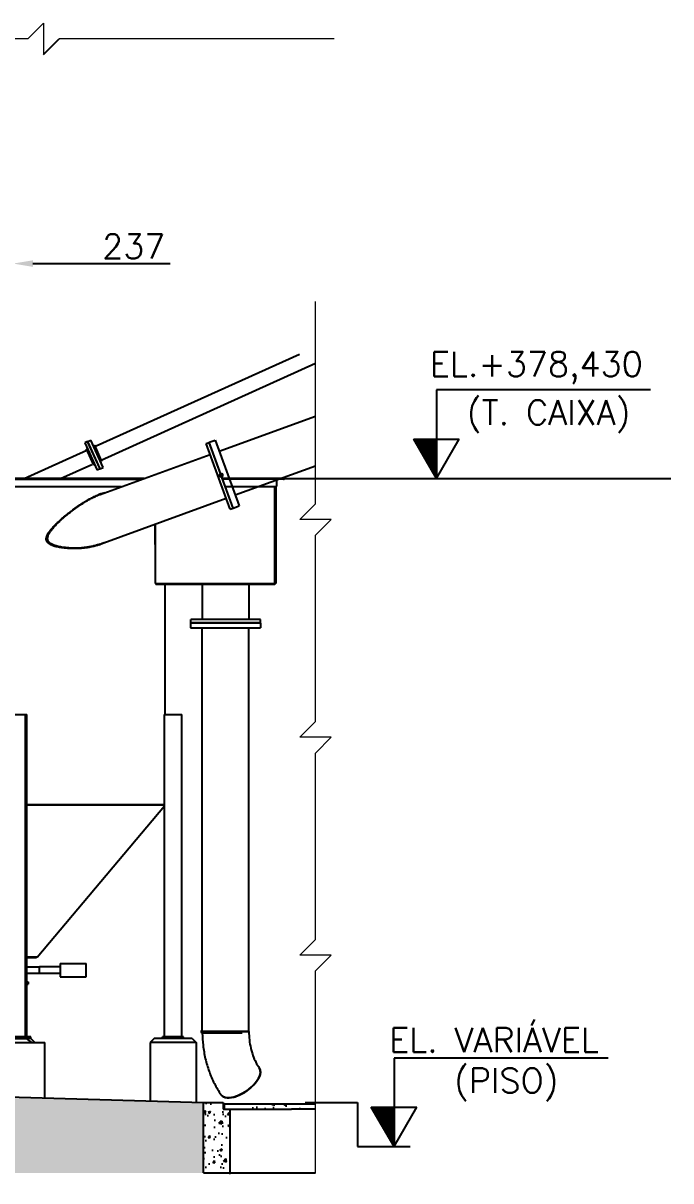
# Model space of a CAD drawing. Header units: metres. Extents: x 0 to 63075, y 0 to 44550.
# Drawn here: x 40800 to 45739, y 28698 to 37523 of the extents above; entities that cross this region are included whole.
import ezdxf
from ezdxf.enums import TextEntityAlignment as Align

# ---------------------------------------------------------------- set-up
doc = ezdxf.new("R2010")
doc.units = ezdxf.units.M
doc.header["$LTSCALE"] = 75
for name, color, linetype in [('GSB', 7, 'Continuous'), ('SDM', 7, 'Continuous'), ('SL1', 8, 'Continuous')]:
    doc.layers.add(name, color=color, linetype=linetype)
doc.styles.add('R100', font='simplex.shx', dxfattribs={"height": 2.5})
doc.styles.add('ROMANS', font='ROMANS.SHX')
doc.dimstyles.new('75___1-75', dxfattribs={"dimscale": 75, "dimtxt": 2.5, "dimasz": 2, "dimexe": 1.5, "dimexo": 1, "dimgap": 0.5, "dimtad": 1, "dimdec": 0, "dimzin": 12, "dimtxsty": 'ROMANS', "dimcen": 0, "dimclrd": 256, "dimclre": 256, "dimclrt": 3, "dimazin": 3, "dimtfac": 1, "dimtdec": 0, "dimtmove": 0, "dimatfit": 0, "dimfxl": 1, "dimlwd": -1, "dimlwe": -1, "dimarcsym": 0})
pattern_1 = [(50, (-7395.08, -26595.17), (182.18467, -15.9391), [19.05, -209.55]), (355, (-7395.08, -26595.17), (-35.2434, 191.05685), [15.24, -167.6406]), (100.45144, (-7379.9, -26596.5), (146.94125, 175.11775), [16.19, -178.09024]), (46.1842, (-7395.08, -26544.37), (271.079, -42.0423), [28.575, -314.325]), (96.63556, (-7372.5, -26547.87), (237.4041, 247.4261), [24.285, -267.1356]), (351.18415, (-7395.08, -26544.37), (237.4041, 247.4261), [22.86, -251.4597]), (21, (-7369.68, -26557.07), (151.6144, -102.2652), [19.05, -209.55]), (326, (-7369.68, -26557.07), (61.802, 184.188), [15.24, -167.64]), (71.45144, (-7357.05, -26565.6), (213.4164, 81.9228), [16.19, -178.0899]), (37.5, (-7395.08, -26595.17), (3.0886, 84.55504), [0, -165.608, 0, -170.18, 0, -168.275]), (7.5, (-7395.08, -26595.17), (66.81966, 100.18057), [0, -97.028, 0, -161.798, 0, -64.135]), (327.5, (-7451.72, -26595.17), (135.5906, -5.72874), [0, -63.5, 0, -198.12, 0, -262.89]), (317.5, (-7477.12, -26595.17), (148.12918, 25.4265), [0, -82.55, 0, -131.572, 0, -186.69])]

# ---------------------------------------------------------------- blocks, each defined once
blk = doc.blocks.new('A$C9d969d0d')
at = {"layer": 'SL1'}
h = blk.add_hatch(dxfattribs=at)
h.set_pattern_fill('AR-CONC', color=256)
h.set_pattern_definition(pattern_1)
h.paths.add_polyline_path([(18108.1, 59.9), (23032.9, 59.9), (23032.9, 597.3), (18108.1, 742.8)])
h = blk.add_hatch(dxfattribs=at)
h.set_pattern_fill('AR-CONC', color=256)
h.set_pattern_definition(pattern_1)
h.paths.add_polyline_path([(23887.1, 586.3), (23704.3, 586.3), (23201.3, 586.3), (23201.3, 547.3), (23232.9, 547.3), (23704.3, 547.3), (23887.1, 547.3)])
h.paths.add_polyline_path([(23201.3, 0), (23232.9, 0), (23232.9, 547.3), (23201.3, 547.3)])
h.paths.add_polyline_path([(23032.9, 59.9), (23201.3, 59.9), (23201.3, 547.3), (23182.9, 547.3), (23182.9, 597.3), (23032.9, 597.3)])
at = {"layer": 'SL1', "extrusion": (2.28848e-17, 1, 0)}
for p, q in [((22213.3, 5602.3), (23763.6, 6302.9)), ((22251.7, 5494.3), (23887.1, 6233.4)), ((23151.5, 5562.9), (23887.1, 5830.7)), ((21665, 5354.6), (22142.4, 5570.3)), ((22149.2, 5636.1), (22127.6, 5626.3)), ((22127.6, 5626.3), (22221.7, 5418)), ((22146.8, 5583.6), (22138.2, 5579.7)), ((22138.2, 5579.7), (22193.8, 5456.8)), ((22243.4, 5427.8), (22149.2, 5636.1)), ((22150.7, 5636.8), (22172.4, 5646.6)), ((22244.8, 5428.5), (22150.7, 5636.8)), ((22266.5, 5438.3), (22172.4, 5646.6)), ((22191.7, 5603.9), (22200.3, 5607.8)), ((22200.3, 5607.8), (22255.9, 5484.9)), ((23053.9, 5621.8), (23076.4, 5630)), ((23236.2, 5120.9), (23053.9, 5621.8)), ((23076.4, 5630.2), (23121.1, 5646.5)), ((23258.8, 5128.9), (23076.4, 5630.2)), ((23258.7, 5129.1), (23076.4, 5630)), ((23121.1, 5646.5), (23303.6, 5145.2)), ((22243.4, 5232.4), (23084.2, 5538.4)), ((22247.3, 5481), (22255.9, 5484.9)), ((21942.5, 5354.6), (22180.8, 5462.3)), ((22202.4, 5460.7), (22193.8, 5456.8)), ((22243.4, 5427.8), (22221.7, 5418)), ((22244.8, 5428.5), (22266.5, 5438.3)), ((23273.1, 5228.8), (23887.1, 5452.2)), ((22579, 5354.6), (20359.8, 5354.6)), ((20365.8, 5348.2), (22561.6, 5348.2)), ((23648.6, 5354.6), (23176.7, 5354.6)), ((23642.6, 5348.2), (23179, 5348.2)), ((23591.5, 5297.1), (23591.5, 5341.9)), ((23591.5, 5297.1), (23591.5, 5341.9)), ((23642.6, 5348.2), (23642.6, 5348.2)), ((23648.6, 5354.6), (23648.6, 5354.6)), ((23648.6, 5354.2), (23648.6, 5354.6)), ((23648.6, 5354.2), (23648.6, 5354.6)), ((22404.6, 5291.1), (20422.9, 5291.1)), ((23585.5, 5291.1), (23199.8, 5291.1)), ((23577.2, 4554.6), (23577.2, 5291.1)), ((23585.1, 5291.1), (23585.1, 4554.6)), ((22243.4, 4854), (23205.8, 5204.3)), ((23236.2, 5120.9), (23258.7, 5129.1)), ((23258.8, 5128.9), (23303.6, 5145.2)), ((22665, 5007.4), (22665, 4554.6)), ((22665, 4852.4), (22665, 5007.4)), ((22665, 4554.6), (23577.2, 4554.6)), ((22668, 4554.6), (22668, 4546.6)), ((23577.1, 4546.6), (22668, 4546.6)), ((22739.3, 3554.6), (22739.3, 4546.6)), ((23023.5, 4546.6), (23023.5, 4278.6)), ((23379.1, 4546.6), (23379.1, 4278.6)), ((23577.1, 4554.6), (23577.1, 4546.6)), ((23577.2, 4554.6), (23585.1, 4554.6)), ((23468, 4252), (22934.6, 4252)), ((22934.6, 4252), (22934.6, 4217)), ((23201.3, 4278.6), (22934.8, 4278.6)), ((22934.8, 4254.6), (22934.8, 4278.6)), ((23201.3, 4254.6), (22934.8, 4254.6)), ((23467.8, 4278.6), (23201.3, 4278.6)), ((23467.8, 4254.6), (23201.3, 4254.6)), ((23467.8, 4254.6), (23467.8, 4278.6)), ((23468, 4252), (23468, 4217)), ((22934.6, 4217), (23468, 4217)), ((23023.5, 1151), (23023.5, 4215.4)), ((23379.1, 1138.3), (23379.1, 4215.4)), ((21496.3, 3554.6), (21666.3, 3554.6)), ((21666.3, 3554.6), (21676.4, 3554.6)), ((21676.4, 3554.6), (21684.8, 3554.6)), ((21676.4, 1097.1), (21676.4, 3554.6)), ((21684.8, 1097.1), (21684.8, 3554.6)), ((21684.8, 1097.1), (21684.8, 3554.6)), ((22734.6, 3554.6), (22867.6, 3554.6)), ((22734.6, 1097.1), (22734.6, 3554.6)), ((22867.6, 3554.6), (22867.6, 3554.6)), ((22867.6, 1097.1), (22867.6, 3554.6)), ((22867.6, 1097.1), (22867.6, 3554.6)), ((21684.8, 2870.2), (22734.6, 2870.2)), ((22734.6, 2864.1), (21684.8, 2864.1)), ((21765.2, 1704.1), (22734.6, 2859.4)), ((22731.3, 2870.2), (22734.6, 2867.4)), ((21765.2, 1704.1), (21684.8, 1704.1)), ((21757.9, 1700.7), (21684.8, 1700.7)), ((21757.9, 1700.7), (21757.9, 1704.1)), ((21684.8, 1631.8), (21781.3, 1631.8)), ((21781.3, 1580.8), (21781.3, 1631.8)), ((21938.3, 1631.3), (21781.3, 1631.3)), ((21938.3, 1657.3), (21938.3, 1555.3)), ((21938.3, 1657.3), (22138.3, 1657.3)), ((22138.3, 1555.3), (22138.3, 1657.3)), ((21781.3, 1580.8), (21684.8, 1580.8)), ((21684.8, 1516.1), (21695.6, 1516.1)), ((21695.6, 1516.1), (21695.6, 1500.2)), ((21938.3, 1581.3), (21781.3, 1581.3)), ((21938.3, 1555.3), (22138.3, 1555.3)), ((21684.8, 1500.2), (21695.6, 1500.2)), ((21318.3, 1084.6), (21679.8, 1084.6)), ((21716.3, 1097.1), (21446.3, 1097.1)), ((21716.3, 1084.6), (21446.3, 1084.6)), ((21716.3, 1084.6), (21446.3, 1084.6)), ((21716.3, 1084.6), (21679.8, 1084.6)), ((21679.8, 1084.6), (21720.7, 1054.6)), ((21716.3, 1084.6), (21716.3, 1097.1)), ((21716.3, 1097.1), (21716.3, 1097.1)), ((21716.3, 1084.6), (21716.3, 1097.1)), ((21716.3, 1084.6), (21746.3, 1054.6)), ((21716.3, 1084.6), (21716.3, 1084.6)), ((21716.3, 1084.6), (21746.3, 1054.6)), ((21716.3, 1084.6), (21716.3, 1084.6)), ((21716.3, 1084.6), (21716.3, 1084.6)), ((21716.3, 1084.6), (21746.3, 1054.6)), ((21716.3, 1084.6), (21746.3, 1054.6)), ((21716.3, 1084.6), (21716.3, 1084.6)), ((21716.3, 1084.6), (21716.3, 1084.6)), ((22656.1, 1084.6), (22626.1, 1054.6)), ((22946.1, 1084.6), (22656.1, 1084.6)), ((22721.1, 1084.6), (22721.1, 1097.1)), ((22881.1, 1097.1), (22721.1, 1097.1)), ((22881.1, 1084.6), (22721.1, 1084.6)), ((22881.1, 1084.6), (22721.1, 1084.6)), ((22881.1, 1084.6), (22881.1, 1097.1)), ((22881.1, 1084.6), (22881.1, 1097.1)), ((22881.1, 1097.1), (22881.1, 1097.1)), ((22946.1, 1084.6), (22946.1, 1084.6)), ((22946.1, 1084.6), (22976.1, 1054.6)), ((22946.1, 1084.6), (22976.1, 1054.6)), ((23379.1, 1138.3), (23023.5, 1138.3)), ((23379.1, 1138.3), (23023.5, 1138.3)), ((23023.5, 1138.3), (23379.1, 1138.3)), ((23379.1, 1138.3), (23379.1, 1138.3)), ((23379.1, 1138.3), (23379.1, 1138.3)), ((21287.8, 1054.6), (21823.7, 1054.6)), ((21823.7, 633), (21823.7, 1054.6)), ((22626.1, 1054.6), (22626.1, 609.3)), ((22976.1, 1054.6), (22626.1, 1054.6)), ((22976.1, 1054.6), (22976.1, 1054.6)), ((22976.1, 1054.6), (22976.1, 599)), ((23457.5, 862), (23457.4, 862)), ((23457.4, 862), (23457.4, 862)), ((18108.1, 742.8), (23032.9, 597.3)), ((23167.1, 656.6), (23167.1, 656.7)), ((23167.1, 656.7), (23167.1, 656.7)), ((23032.9, 597.3), (23182.9, 597.3)), ((23032.9, 59.9), (23032.9, 597.3)), ((23182.9, 597.3), (23182.9, 547.3)), ((23182.9, 547.3), (23704.3, 547.3)), ((23192.9, 547.3), (23192.9, 586.3)), ((23192.9, 586.3), (23704.3, 586.3)), ((23232.9, 547.3), (23232.9, 59.9)), ((23704.3, 586.3), (23887.1, 586.3)), ((23887.1, 547.3), (23704.3, 547.3))]:
    blk.add_line(p, q, dxfattribs=at)
at = {"layer": 'SL1'}
blk.add_line((23032.9, 59.9), (23887.1, 59.9), dxfattribs=at)
at = {"layer": 'SL1', "const_width": 19.8}
blk.add_lwpolyline([(23157.5, 5379.6, 1), (23177.7, 5379.6, 1)], format="xyb", close=True, dxfattribs=at)
at = {"layer": 'SL1'}
for centre in [(23585.5, 5297.1), (23585.5, 5297.1), (23642.6, 5354.2), (23642.6, 5354.2)]:
    blk.add_arc(centre, 6, 270, 360, dxfattribs=at)
at = {"layer": 'SL1', "extrusion": (-4.63029e-17, 2.00439e-30, -1)}
for start, end in [(0, 90), (0, 0.59733), (12.46146, 13.4523)]:
    blk.add_arc((-23597.8, 5341.9), 6.35, start, end, dxfattribs=at)
at = {"layer": 'SL1'}
for start_param, end_param in [(-0.000014, 3.141569), (0, 3.141593), (0, 3.141581)]:
    blk.add_ellipse((23312.3, 759.3), major_axis=(-145.2, -102.7), ratio=0.5, start_param=start_param, end_param=end_param, dxfattribs=at)
at = {"layer": 'SL1', "extrusion": (-6.20556e-17, 8.77602e-17, -1)}
blk.add_ellipse((23312.3, 759.3), major_axis=(145.2, 102.7), ratio=0.5, start_param=0.000012, end_param=3.141593, dxfattribs=at)
at = {"layer": 'SL1', "extrusion": (-6.20579e-17, 8.77631e-17, -1)}
blk.add_ellipse((23312.3, 759.3), major_axis=(145.2, 102.7), ratio=0.5, start_param=0, end_param=3.141593, dxfattribs=at)
at = {"layer": 'SL1', "extrusion": (-6.20535e-17, 8.77572e-17, -1)}
blk.add_ellipse((23312.3, 759.3), major_axis=(145.2, 102.7), ratio=0.5, start_param=0.000024, end_param=3.141606, dxfattribs=at)
at = {"layer": 'SL1'}
for points in [[(22133.8, 5566.4), (22133.8, 5566.4), (22133.8, 5566.4), (22133.8, 5566.4)], [(22213.3, 5602.3), (22213.3, 5602.3), (22213.3, 5602.3), (22213.3, 5602.3)], [(22260.3, 5498.2), (22260.3, 5498.2), (22260.3, 5498.2), (22260.3, 5498.2)], [(22260.3, 5498.2), (22260.3, 5498.2), (22260.3, 5498.2), (22260.3, 5498.2)], [(23023.5, 1151), (23023.5, 1151), (23023.5, 1151), (23023.5, 1151)]]:
    blk.add_open_spline(points, degree=3, dxfattribs=at)
for points, knots in [([(22134.4, 5564.9), (22134.4, 5564.9), (22134.4, 5564.9), (22134.2, 5565.4), (22134, 5565.8), (22133.9, 5566.2), (22133.8, 5566.3), (22133.8, 5566.4), (22133.8, 5566.4), (22133.8, 5566.4)], [570.523035, 570.523035, 570.523035, 570.523035, 570.587455, 570.587455, 577.418616, 577.418616, 580.829792, 580.829792, 584.199739, 584.199739, 584.199739, 584.199739]), ([(22133.8, 5566.4), (22133.8, 5566.4), (22133.8, 5566.4), (22133.8, 5566.4), (22133.8, 5566.4), (22133.8, 5566.4), (22133.8, 5566.4), (22133.8, 5566.4), (22133.8, 5566.4), (22133.8, 5566.4)], [584.24735325, 584.24735325, 584.24735325, 584.24735325, 584.25728393, 584.25728393, 584.27863814, 584.27863814, 584.28264281, 584.28264281, 584.28408615, 584.28408615, 584.28408615, 584.28408615]), ([(22133.8, 5566.4), (22133.8, 5566.4), (22133.8, 5566.4), (22133.8, 5566.4), (22133.8, 5566.4), (22133.8, 5566.4)], [584.287120896, 584.287120896, 584.287120896, 584.287120896, 584.2874421, 584.2874421, 584.288837851, 584.288837851, 584.288837851, 584.288837851]), ([(22202.6, 5602.8), (22202.7, 5602.8), (22202.9, 5602.9), (22204.2, 5603.4), (22205.4, 5603.8), (22208, 5604.3), (22209.3, 5604.4), (22211.5, 5604), (22212.6, 5603.5), (22213.2, 5602.5), (22213.2, 5602.5), (22213.2, 5602.4), (22213.3, 5602.4), (22213.3, 5602.3), (22213.3, 5602.3), (22213.3, 5602.3), (22213.3, 5602.3), (22213.3, 5602.3), (22213.3, 5602.3), (22213.3, 5602.3)], [213.918171, 213.918171, 213.918171, 213.918171, 214.321272, 214.321272, 218.202552, 218.202552, 222.001308, 222.001308, 225.073217, 225.073217, 225.21784, 225.21784, 225.326289, 225.326289, 225.328781, 225.328781, 225.329269, 225.329269, 225.32984, 225.32984, 225.32984, 225.32984]), ([(22213.3, 5602.3), (22213.3, 5602.3), (22213.3, 5602.3), (22213.3, 5602.3), (22213.3, 5602.3), (22213.3, 5602.3)], [202.43633028, 202.43633028, 202.43633028, 202.43633028, 202.44146145, 202.44146145, 202.44987494, 202.44987494, 202.44987494, 202.44987494]), ([(22260.3, 5498.2), (22260.3, 5498.2), (22260.3, 5498.2), (22260.3, 5498.2), (22260.3, 5498.2), (22260.3, 5498.2), (22260.3, 5498.2), (22260.3, 5498.2)], [381.81821696, 381.81821696, 381.81821696, 381.81821696, 381.83250288, 381.83250288, 381.84935955, 381.84935955, 381.85785975, 381.85785975, 381.85785975, 381.85785975]), ([(22180.8, 5462.3), (22180.8, 5462.3), (22180.8, 5462.3), (22180.8, 5462.3), (22180.8, 5462.3), (22180.8, 5462.3), (22180.8, 5462.3), (22180.8, 5462.3)], [404.84897957, 404.84897957, 404.84897957, 404.84897957, 404.86108839, 404.86108839, 404.87832934, 404.87832934, 404.89691435, 404.89691435, 404.89691435, 404.89691435]), ([(21833.5, 4894), (21833.5, 4896.5), (21833.7, 4899), (21834.5, 4904.1), (21835, 4906.6), (21836.4, 4911.5), (21837.3, 4914), (21839.2, 4918.9), (21840.2, 4921.4), (21843.7, 4928.6), (21846.3, 4933.3), (21851.9, 4942.4), (21854.9, 4946.7), (21861.2, 4955.4), (21864.8, 4960.1), (21872.4, 4969.4), (21876.4, 4974), (21884.6, 4983.2), (21888.8, 4987.8), (21897.5, 4996.8), (21901.9, 5001.3), (21910.8, 5010.1), (21915.3, 5014.5), (21924.4, 5023.1), (21928.9, 5027.3), (21937.9, 5035.5), (21942.4, 5039.5), (21951.3, 5047.4), (21955.7, 5051.2), (21970.7, 5064), (21981.7, 5073.1), (22004.3, 5091.3), (22015.9, 5100.3), (22039.4, 5117.9), (22051.3, 5126.6), (22075.4, 5143.6), (22087.6, 5151.8), (22112, 5167.7), (22124.2, 5175.3), (22148.6, 5189.8), (22160.7, 5196.7), (22184.9, 5209.4), (22196.8, 5215.3), (22220.4, 5226), (22232, 5230.8), (22250.4, 5237.5), (22257.4, 5239.8), (22270.9, 5243.9), (22277.2, 5245.6), (22283.6, 5247)], [0, 0, 0, 0, 7.555256, 7.555256, 15.110511, 15.110511, 22.665767, 22.665767, 30.221023, 30.221023, 45.331534, 45.331534, 60.442046, 60.442046, 78.007711, 78.007711, 95.573377, 95.573377, 113.139043, 113.139043, 130.704708, 130.704708, 148.270374, 148.270374, 165.83604, 165.83604, 183.401706, 183.401706, 200.967371, 200.967371, 244.54364, 244.54364, 288.119908, 288.119908, 331.696176, 331.696176, 375.272444, 375.272444, 418.848712, 418.848712, 462.424981, 462.424981, 506.001249, 506.001249, 549.577517, 549.577517, 575.950698, 575.950698, 599.225589, 599.225589, 599.225589, 599.225589]), ([(22243.4, 4854), (22235.1, 4851), (22226.5, 4848.1), (22208.7, 4842.9), (22199.5, 4840.5), (22180.7, 4836.1), (22171.1, 4834.2), (22151.5, 4830.7), (22141.5, 4829.3), (22121.4, 4826.8), (22111.2, 4825.8), (22090.8, 4824.3), (22080.6, 4823.8), (22060.1, 4823.2), (22049.9, 4823.2), (22029.8, 4823.5), (22019.8, 4823.8), (22004.7, 4824.8), (21999.2, 4825.1), (21988.2, 4826.1), (21982.5, 4826.7), (21971.1, 4828), (21965.4, 4828.7), (21953.8, 4830.4), (21948, 4831.4), (21936.4, 4833.6), (21930.6, 4834.8), (21919.2, 4837.5), (21913.6, 4839), (21905.2, 4841.6), (21902.5, 4842.4), (21897.1, 4844.3), (21894.4, 4845.3), (21889.1, 4847.4), (21886.5, 4848.5), (21881.4, 4850.8), (21878.9, 4852), (21874.2, 4854.6), (21871.8, 4855.9), (21867.1, 4858.9), (21864.8, 4860.6), (21861.5, 4863.2), (21860.4, 4864.1), (21858.3, 4866), (21857.3, 4867), (21855.4, 4869), (21854.5, 4870), (21852.8, 4872.1), (21852, 4873.2), (21850.7, 4875.1), (21850.2, 4875.9), (21849.1, 4877.7), (21848.6, 4878.6), (21847.7, 4880.5), (21847.3, 4881.5), (21846.5, 4883.4), (21846.1, 4884.4), (21845.5, 4886.5), (21845.2, 4887.5), (21844.8, 4889.6), (21844.6, 4890.6), (21844.3, 4892.7), (21844.2, 4893.8), (21844.1, 4895.8), (21844, 4896.8), (21844, 4899.8), (21844.1, 4901.8), (21844.6, 4905.8), (21845, 4907.8), (21846.3, 4913.8), (21847.6, 4917.8), (21850.7, 4925.6), (21852.5, 4929.5), (21856.4, 4936.8), (21858.5, 4940.4), (21862.2, 4946.3), (21863.9, 4948.8), (21867.4, 4954), (21869.3, 4956.5), (21875, 4964.1), (21879, 4969.1), (21887.3, 4979.1), (21891.6, 4984), (21900.5, 4993.7), (21905.1, 4998.5), (21914.3, 5008), (21919, 5012.6), (21928.4, 5021.8), (21933.2, 5026.3), (21942.6, 5035), (21947.3, 5039.3), (21956.7, 5047.6), (21961.3, 5051.7), (21976.2, 5064.6), (21987, 5073.6), (22009.1, 5091.4), (22020.4, 5100.3), (22043.4, 5117.6), (22055.1, 5126.2), (22078.7, 5142.8), (22090.6, 5150.9), (22114.5, 5166.5), (22126.5, 5173.9), (22150.4, 5188.1), (22162.3, 5194.9), (22186, 5207.4), (22197.7, 5213.1), (22220.8, 5223.6), (22232.2, 5228.3), (22243.4, 5232.4)], [381.774191, 381.774191, 381.774191, 381.774191, 413.464303, 413.464303, 445.154414, 445.154414, 476.844526, 476.844526, 508.534637, 508.534637, 540.224749, 540.224749, 571.91486, 571.91486, 603.604972, 603.604972, 635.295083, 635.295083, 652.430527, 652.430527, 669.565972, 669.565972, 686.701416, 686.701416, 703.83686, 703.83686, 720.972304, 720.972304, 738.107749, 738.107749, 746.675471, 746.675471, 755.243193, 755.243193, 763.810915, 763.810915, 772.378637, 772.378637, 780.351014, 780.351014, 788.323392, 788.323392, 792.30958, 792.30958, 796.295769, 796.295769, 800.281958, 800.281958, 804.268147, 804.268147, 807.248849, 807.248849, 810.229551, 810.229551, 813.210254, 813.210254, 816.190956, 816.190956, 819.171659, 819.171659, 822.152361, 822.152361, 825.133063, 825.133063, 828.113766, 828.113766, 834.017064, 834.017064, 839.920362, 839.920362, 851.726958, 851.726958, 863.533554, 863.533554, 875.34015, 875.34015, 884.619391, 884.619391, 893.898632, 893.898632, 912.457115, 912.457115, 931.015597, 931.015597, 949.574079, 949.574079, 968.132562, 968.132562, 986.691044, 986.691044, 1005.249526, 1005.249526, 1023.808009, 1023.808009, 1066.558745, 1066.558745, 1109.309482, 1109.309482, 1152.060219, 1152.060219, 1194.810955, 1194.810955, 1237.561692, 1237.561692, 1280.312429, 1280.312429, 1323.063166, 1323.063166, 1365.813902, 1365.813902, 1365.813902, 1365.813902]), ([(22270.4, 5242.2), (22270.2, 5242.2), (22270, 5242.1), (22263, 5240.5), (22256.1, 5238.6), (22245, 5235.2), (22240.7, 5233.8), (22236.4, 5232.3)], [1151.788663, 1151.788663, 1151.788663, 1151.788663, 1152.374237, 1152.374237, 1177.173643, 1177.173643, 1193.109754, 1193.109754, 1193.109754, 1193.109754]), ([(22283.6, 4868.6), (22277.5, 4865.6), (22271.3, 4862.7), (22257.8, 4856.9), (22250.6, 4854), (22235, 4848.4), (22226.2, 4845.5), (22208.1, 4840.1), (22198.8, 4837.7), (22179.6, 4833.3), (22169.8, 4831.3), (22149.9, 4827.8), (22139.7, 4826.3), (22119.2, 4823.8), (22108.9, 4822.8), (22088.1, 4821.2), (22077.6, 4820.6), (22056.8, 4820), (22046.4, 4819.9), (22025.9, 4820.2), (22015.7, 4820.5), (22000.2, 4821.4), (21994.6, 4821.8), (21983.1, 4822.7), (21977.3, 4823.2), (21965.5, 4824.5), (21959.5, 4825.2), (21947.5, 4826.9), (21941.5, 4827.9), (21929.4, 4830), (21923.4, 4831.2), (21911.6, 4833.9), (21905.7, 4835.4), (21897.1, 4837.9), (21894.2, 4838.8), (21888.6, 4840.6), (21885.8, 4841.6), (21880.3, 4843.7), (21877.6, 4844.8), (21872.2, 4847.1), (21869.6, 4848.3), (21864.7, 4850.9), (21862.3, 4852.2), (21857.4, 4855.2), (21855, 4856.8), (21851.6, 4859.4), (21850.5, 4860.3), (21848.3, 4862.2), (21847.3, 4863.2), (21845.3, 4865.2), (21844.3, 4866.3), (21842.5, 4868.4), (21841.7, 4869.5), (21840.4, 4871.4), (21839.8, 4872.2), (21838.7, 4873.9), (21838.2, 4874.8), (21837.3, 4876.7), (21836.8, 4877.7), (21836, 4879.6), (21835.7, 4880.6), (21835, 4882.7), (21834.7, 4883.7), (21834.3, 4885.8), (21834.1, 4886.8), (21833.8, 4888.9), (21833.7, 4889.9), (21833.5, 4892), (21833.5, 4893), (21833.5, 4894)], [1225.252786, 1225.252786, 1225.252786, 1225.252786, 1248.758243, 1248.758243, 1276.105676, 1276.105676, 1308.343899, 1308.343899, 1340.582121, 1340.582121, 1372.820344, 1372.820344, 1405.058567, 1405.058567, 1437.29679, 1437.29679, 1469.535013, 1469.535013, 1501.773235, 1501.773235, 1534.011458, 1534.011458, 1551.717402, 1551.717402, 1569.423347, 1569.423347, 1587.129291, 1587.129291, 1604.835235, 1604.835235, 1622.541179, 1622.541179, 1640.247124, 1640.247124, 1649.100096, 1649.100096, 1657.953068, 1657.953068, 1666.80604, 1666.80604, 1675.659012, 1675.659012, 1683.804914, 1683.804914, 1691.950816, 1691.950816, 1696.023766, 1696.023766, 1700.096717, 1700.096717, 1704.169668, 1704.169668, 1708.242619, 1708.242619, 1711.221752, 1711.221752, 1714.200885, 1714.200885, 1717.180018, 1717.180018, 1720.15915, 1720.15915, 1723.138283, 1723.138283, 1726.117416, 1726.117416, 1729.096549, 1729.096549, 1732.075682, 1732.075682, 1732.075682, 1732.075682]), ([(22236.4, 4849), (22242.1, 4851.1), (22247.7, 4853.4), (22259, 4858.4), (22264.7, 4861), (22270.4, 4863.8)], [484.989019, 484.989019, 484.989019, 484.989019, 506.268754, 506.268754, 527.779237, 527.779237, 527.779237, 527.779237]), ([(23023.5, 4215.4), (23023.5, 4215.4), (23023.5, 4215.4), (23023.5, 4215.4), (23023.5, 4215.4), (23023.5, 4215.4)], [589.079463543, 589.079463543, 589.079463543, 589.079463543, 589.081653834, 589.081653834, 589.082063902, 589.082063902, 589.082063902, 589.082063902]), ([(23379.1, 4215.4), (23379.1, 4215.4), (23379.1, 4215.4), (23379.1, 4215.4), (23379.1, 4215.4), (23379.1, 4215.4)], [30.61104311, 30.61104311, 30.61104311, 30.61104311, 30.61180961, 30.61180961, 30.64376298, 30.64376298, 30.64376298, 30.64376298]), ([(23327.1, 1125.6), (23324.5, 1125.6), (23321.9, 1125.6), (23316.3, 1125.6), (23313.2, 1125.6), (23306.8, 1125.6), (23303.6, 1125.6), (23296.9, 1125.6), (23293.5, 1125.6), (23286.5, 1125.6), (23283, 1125.6), (23275.7, 1125.6), (23272.1, 1125.6), (23264.6, 1125.6), (23260.9, 1125.6), (23253.2, 1125.6), (23249.4, 1125.6), (23243.5, 1125.6), (23241.6, 1125.6), (23235.7, 1125.6), (23231.7, 1125.6), (23225.8, 1125.6), (23223.8, 1125.6), (23217.8, 1125.6), (23213.8, 1125.6), (23205.8, 1125.6), (23201.8, 1125.6), (23193.7, 1125.6), (23189.7, 1125.6), (23181.7, 1125.6), (23177.7, 1125.6), (23169.8, 1125.6), (23165.8, 1125.6), (23158, 1125.6), (23154.1, 1125.6), (23146.4, 1125.6), (23142.6, 1125.6), (23135.1, 1125.6), (23131.4, 1125.6), (23124.1, 1125.6), (23120.5, 1125.6), (23113.4, 1125.6), (23109.9, 1125.6), (23103.1, 1125.6), (23099.8, 1125.6), (23093.3, 1125.6), (23090.1, 1125.6), (23084, 1125.6), (23081, 1125.6), (23075.2, 1125.6), (23072.4, 1125.6), (23067, 1125.6), (23064.4, 1125.6), (23059.4, 1125.6), (23057, 1125.6), (23052.5, 1125.6), (23050.3, 1125.6), (23046.2, 1125.6), (23044.3, 1125.6), (23040.7, 1125.6), (23039, 1125.6), (23035.9, 1125.6), (23034.4, 1125.6), (23031.8, 1125.6), (23030.6, 1125.6), (23028.6, 1125.6), (23027.6, 1125.6), (23026.1, 1125.6), (23025.4, 1125.6), (23024.4, 1125.6), (23024, 1125.6), (23023.7, 1125.6), (23023.6, 1125.6), (23023.5, 1125.6), (23023.5, 1125.6), (23023.5, 1125.6), (23023.5, 1125.6), (23023.5, 1125.6), (23023.5, 1125.6), (23023.5, 1125.6), (23023.5, 1125.6), (23023.5, 1125.6), (23023.5, 1125.6), (23023.5, 1125.6), (23023.5, 1125.6), (23023.5, 1125.6), (23023.5, 1125.6), (23023.5, 1125.6), (23023.5, 1125.6), (23023.5, 1125.6), (23023.5, 1125.6), (23023.5, 1125.6), (23023.4, 1125.6), (23023.4, 1125.6), (23023.3, 1125.6), (23023, 1125.6), (23022.8, 1125.7), (23022.2, 1125.8), (23021.9, 1126), (23021.2, 1126.4), (23020.9, 1126.7), (23020.2, 1127.4), (23019.8, 1127.9), (23019, 1129.1), (23018.7, 1129.9), (23018, 1131.8), (23017.7, 1132.8), (23017.3, 1135.2), (23017.2, 1136.5), (23017.1, 1139.3), (23017.2, 1140.8), (23017.7, 1143.7), (23018.1, 1145.2), (23019.2, 1147.7), (23019.9, 1148.9), (23021.2, 1150.1), (23021.6, 1150.4), (23022.2, 1150.7), (23022.5, 1150.8), (23022.9, 1150.9), (23023.1, 1151), (23023.4, 1151), (23023.4, 1151), (23023.4, 1151), (23023.4, 1151), (23023.5, 1151), (23023.5, 1151), (23023.5, 1151), (23023.5, 1151), (23023.5, 1151), (23023.5, 1151), (23023.5, 1151)], [170.160513, 170.160513, 170.160513, 170.160513, 180.852605, 180.852605, 192.900614, 192.900614, 204.948624, 204.948624, 216.996634, 216.996634, 229.044644, 229.044644, 241.092653, 241.092653, 253.140664, 253.140664, 265.188673, 265.188673, 271.210186, 271.210186, 283.261577, 283.261577, 289.283088, 289.283088, 301.334479, 301.334479, 313.382486, 313.382486, 325.430496, 325.430496, 337.478506, 337.478506, 349.526516, 349.526516, 361.574526, 361.574526, 373.622536, 373.622536, 385.670547, 385.670547, 397.718556, 397.718556, 409.766567, 409.766567, 421.814577, 421.814577, 433.862587, 433.862587, 445.910596, 445.910596, 457.958607, 457.958607, 470.006618, 470.006618, 482.054628, 482.054628, 494.102638, 494.102638, 506.150649, 506.150649, 518.198658, 518.198658, 530.246669, 530.246669, 542.29468, 542.29468, 554.342667, 554.342667, 566.390677, 566.390677, 578.438687, 578.438687, 584.4602, 584.4602, 587.471489, 587.471489, 588.600689, 588.600689, 589.024137, 589.024137, 589.063836, 589.063836, 589.077688, 589.077688, 589.081151, 589.081151, 589.082882, 589.082882, 589.083755, 589.083755, 589.083972, 589.083972, 589.1408, 589.1408, 589.362554, 589.362554, 590.030781, 590.030781, 591.117712, 591.117712, 592.398693, 592.398693, 594.178132, 594.178132, 596.768339, 596.768339, 600.013781, 600.013781, 603.957189, 603.957189, 608.394546, 608.394546, 612.88436, 612.88436, 616.814645, 616.814645, 618.214172, 618.214172, 618.998958, 618.998958, 619.593338, 619.593338, 619.725829, 619.725829, 619.738249, 619.738249, 619.765952, 619.765952, 619.767684, 619.767684, 619.768133, 619.768133, 619.768133, 619.768133]), ([(23023.6, 1125.6), (23024, 1095.2), (23025.9, 1064.8), (23033.1, 1000.3), (23038.9, 966.3), (23054.2, 899.4), (23063.8, 866.6), (23086.8, 802.8), (23100.2, 771.8), (23130.8, 712.2), (23148, 683.7), (23167.1, 656.7)], [1.5899908, 1.5899908, 1.5899908, 1.5899908, 1.727876, 1.727876, 1.8849556, 1.8849556, 2.0420352, 2.0420352, 2.1991149, 2.1991149, 2.3561671, 2.3561671, 2.3561671, 2.3561671]), ([(23379.1, 1138.3), (23379.1, 1116.8), (23380.3, 1095.3), (23385, 1053.1), (23388.5, 1032.4), (23397.7, 992.5), (23403.3, 973.3), (23416.4, 937.1), (23423.8, 920.1), (23439.8, 888.9), (23448.5, 874.6), (23457.5, 862)], [1.5707963, 1.5707963, 1.5707963, 1.5707963, 1.727876, 1.727876, 1.8849556, 1.8849556, 2.0420352, 2.0420352, 2.1991149, 2.1991149, 2.3561945, 2.3561945, 2.3561945, 2.3561945])]:
    blk.add_open_spline(points, degree=3, knots=knots, dxfattribs=at)
blk = doc.blocks.new('FINISHED_FLOOR')
at = {"layer": 'GSB'}
h = blk.add_hatch(dxfattribs=at)
h.set_pattern_fill('ANSI31', color=2, scale=0.01, style=0)
h.set_pattern_definition([(45, (-526.663677, -323.637693), (-0.0224506403, 0.0224506403), [])])
h.paths.add_polyline_path([(0, 4), (-2.31, 4), (0, 0)])
for p, q in [((0, 9), (0, 4)), ((21.78, 9), (0, 9)), ((-2.31, 4), (2.31, 4)), ((0, 0), (-2.31, 4)), ((0, 4), (0, 0)), ((0, 0), (2.31, 4))]:
    blk.add_line(p, q, dxfattribs=at)
at = {"layer": 'GSB', "color": 3, "style": 'R100'}
for tag, p in [('ELEVACAO', (12.11, 11.25)), ('REFERENCIA', (15.04, 6.54))]:
    blk.add_attdef(tag, text='', height=2.5, dxfattribs=at).set_placement(p, align=Align.MIDDLE)
blk = doc.blocks.new('*D30')
at = {"layer": 'Defpoints', "color": 0, "transparency": 16777216}
for p in [(40486.8, 35690.5), (40724, 35690.5), (40486.8, 35271)]:
    blk.add_point(p, dxfattribs=at)
at = {"layer": 'SDM', "transparency": 16777216}
for p, q in [((40486.8, 35346), (40486.8, 35803)), ((40724, 35765.5), (40724, 35803)), ((40336.8, 35690.5), (40186.8, 35690.5)), ((40486.8, 35690.5), (40724, 35690.5)), ((40874, 35690.5), (41922, 35690.5))]:
    blk.add_line(p, q, dxfattribs=at)
for points in [[(40336.8, 35715.5), (40336.8, 35665.5), (40486.8, 35690.5)], [(40874, 35715.5), (40874, 35665.5), (40724, 35690.5)]]:
    blk.add_solid(points, dxfattribs=at)
at = {"layer": 'SDM', "color": 3, "transparency": 16777216, "insert": (41643.4, 35821.8), "char_height": 187.5, "attachment_point": 5, "style": 'ROMANS'}
blk.add_mtext('237', dxfattribs=at)

msp = doc.modelspace()

# ---------------------------------------------------------------- linework, layer by layer
at = {"layer": 'SDM', "linetype": 'Continuous', "lineweight": 0}
for p, q in [((40835.8, 37403.4), (40955.8, 37523.4)), ((40955.8, 37523.4), (40955.8, 37283.4)), ((40835.8, 37403.4), (38858.7, 37403.4)), ((43172.9, 37403.4), (41075.8, 37403.4))]:
    msp.add_line(p, q, dxfattribs=at)
at = {"layer": 'SDM'}
for p, q in [((42791.3, 34052.2, 14766.7), (45739.4, 34052.2, 14766.7)), ((42791.4, 34052.2), (44207.6, 34052.2)), ((42950.7, 29294.7, 14766.7), (43350.7, 29294.7, 14766.7)), ((43350.7, 29294.7, 14766.7), (43350.7, 28959, 14766.7)), ((43350.7, 28959, 14766.7), (43750.7, 28959, 14766.7))]:
    msp.add_line(p, q, dxfattribs=at)
at = {"layer": 'SDM', "linetype": 'Continuous', "lineweight": 0}
msp.add_lwpolyline([(43029.9, 28757.6), (43029.9, 30298.3), (43149.9, 30418.3), (42909.9, 30418.3), (43029.9, 30538.3), (43029.9, 31959.1), (43149.9, 32079.1), (42909.9, 32079.1), (43029.9, 32199.1), (43029.9, 33619.8), (43149.9, 33739.8), (42909.9, 33739.8), (43029.9, 33859.8), (43029.9, 35400.6)], dxfattribs=at)
at = {"layer": 'SL1'}
msp.add_line((40955.8, 37283.4), (41075.8, 37403.4), dxfattribs=at)

# ---------------------------------------------------------------- block references
at = {"layer": 'GSB'}
ref = msp.add_blockref('FINISHED_FLOOR', (43951.4, 34052.2), dxfattribs=dict(at, xscale=74.99999999999915, yscale=74.99999999999915, zscale=74.99999999999915))
ref.add_attrib('ELEVACAO', 'EL.+378,430', dxfattribs={"color": 3, "height": 187.5, "style": 'R100'}).set_placement((44714.1, 34896), align=Align.MIDDLE)
ref.add_attrib('REFERENCIA', '(T. CAIXA)', dxfattribs={"color": 3, "height": 187.5, "style": 'R100'}).set_placement((44808, 34542.4), align=Align.MIDDLE)
ref = msp.add_blockref('FINISHED_FLOOR', (43628.3, 28959, 14766.7), dxfattribs=dict(at, xscale=74.99999999999915, yscale=74.99999999999915, zscale=74.99999999999915))
ref.add_attrib('ELEVACAO', 'EL. VARIÁVEL', dxfattribs={"color": 3, "height": 187.5, "style": 'R100'}).set_placement((44391, 29802.8, 14766.7), align=Align.MIDDLE)
ref.add_attrib('REFERENCIA', '(PISO)', dxfattribs={"color": 3, "height": 187.5, "style": 'R100'}).set_placement((44484.9, 29449.2, 14766.7), align=Align.MIDDLE)
at = {"layer": 'SDM'}
msp.add_blockref('A$C9d969d0d', (19142.7, 28697.6), dxfattribs=at)

# ---------------------------------------------------------------- dimensions: what is measured, and where the dimension line sits
dim = msp.add_linear_dim(base=(40486.8, 35690.5), p1=(40724, 35690.5), p2=(40486.8, 35271), dimstyle='75___1-75', dxfattribs=at)
dim.commit()
dim.dimension.update_dxf_attribs({"geometry": '*D30', "text_midpoint": (41643.4, 35690.5), "dimtype": 160})

doc.saveas('drawing.dxf')
